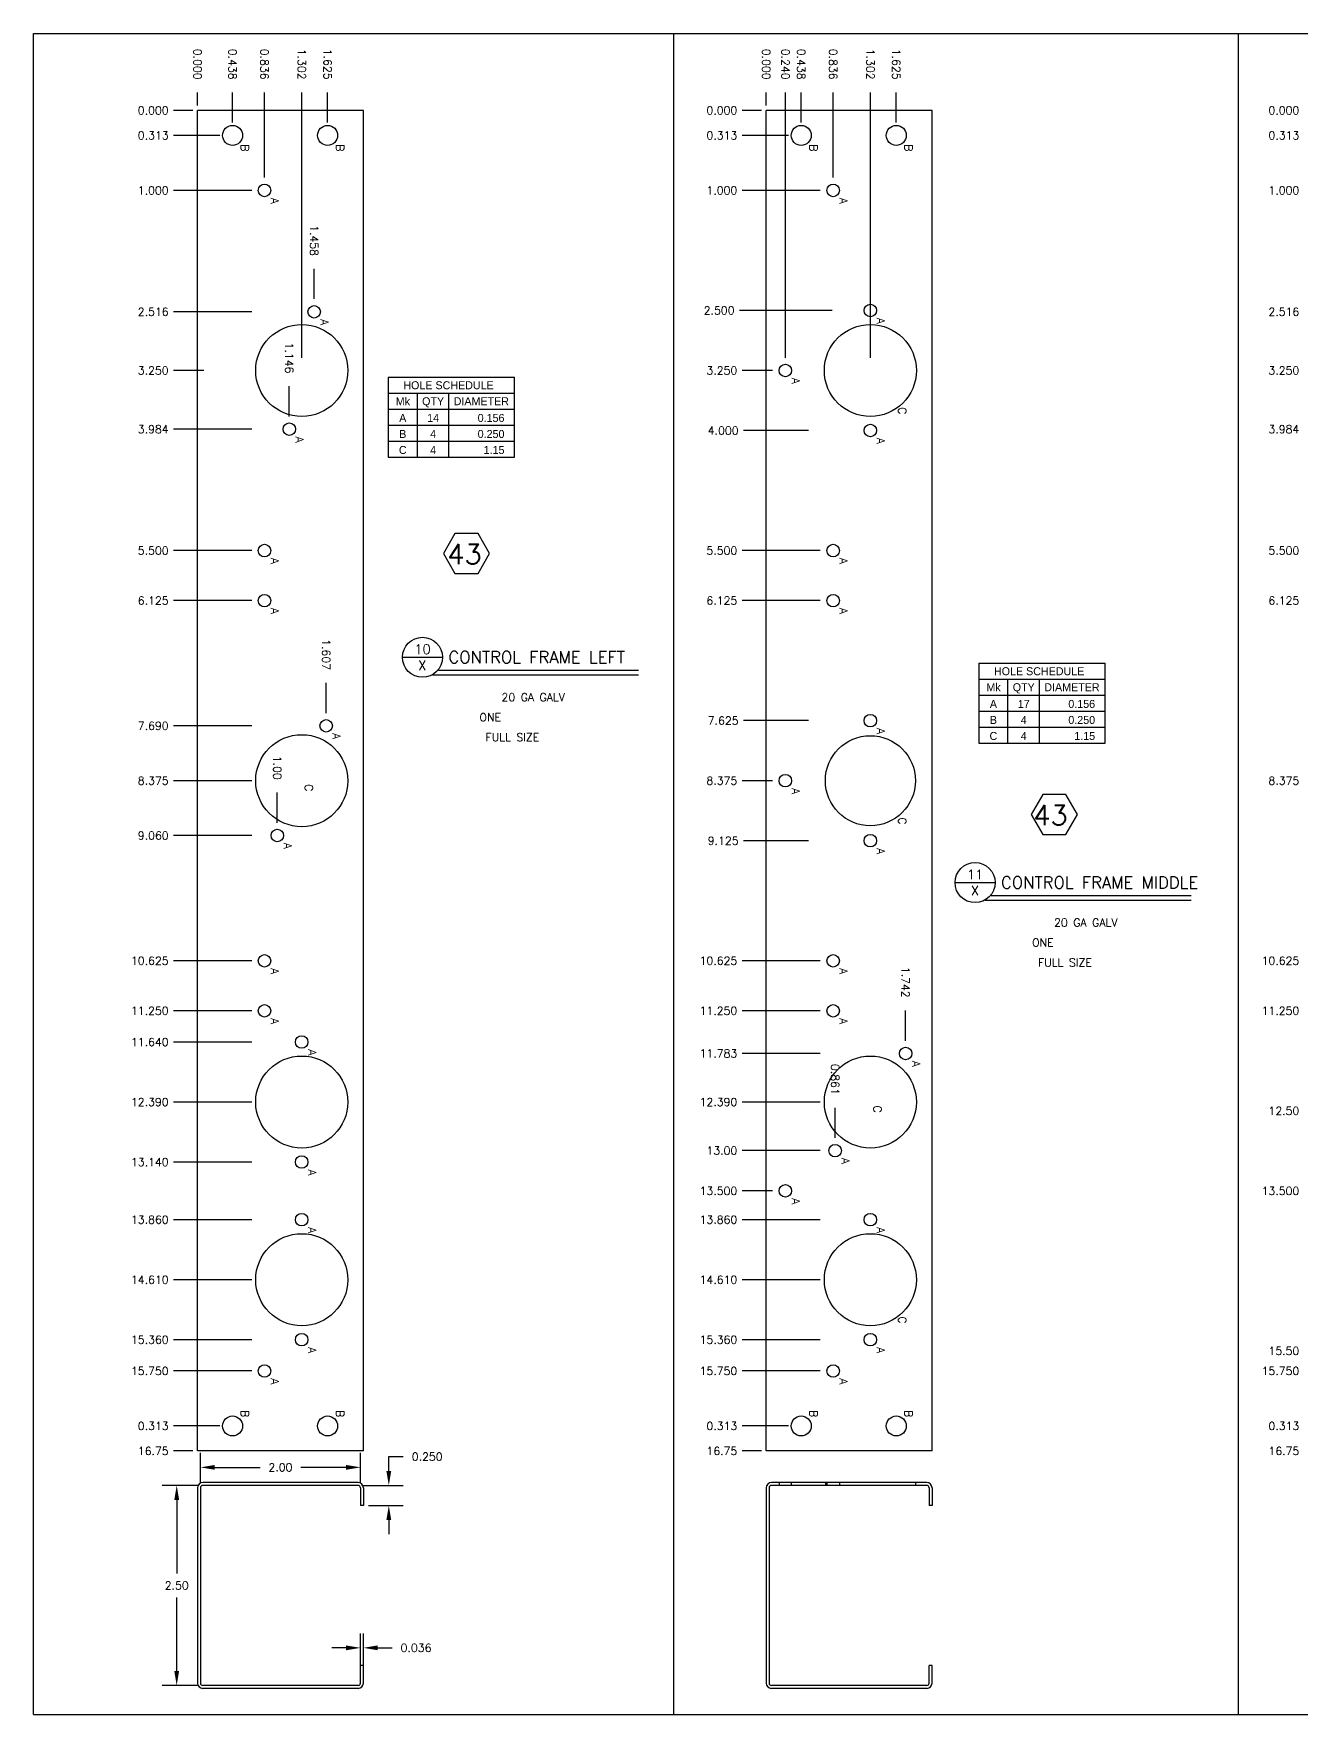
# Model space of a CAD drawing. Extents: x 0 to 33, y 0 to 21.
# Drawn here: x 0 to 15.84, y 0 to 21 of the extents above; entities that cross this region are included whole.
import ezdxf
from ezdxf.enums import TextEntityAlignment as Align

# ---------------------------------------------------------------- set-up
doc = ezdxf.new("R2010")
doc.units = 0
doc.header["$MEASUREMENT"] = 0
doc.linetypes.add('HIDDEN', pattern=[0.375, 0.25, -0.125])
doc.layers.get('0').update_dxf_attribs({"linetype": 'CONTINUOUS'})
doc.layers.get('DEFPOINTS').update_dxf_attribs({"linetype": 'CONTINUOUS'})
for name, color, linetype in [('BORDER', 5, 'CONTINUOUS'), ('DATUM', 2, 'CONTINUOUS'), ('DIM', 1, 'CONTINUOUS'), ('HIDDEN', 6, 'HIDDEN'), ('OBJECT', 3, 'CONTINUOUS')]:
    doc.layers.add(name, color=color, linetype=linetype)
doc.styles.add('FADD', font='fadd')
doc.styles.add('ROMANS', font='romans')
doc.styles.add('SIMPLEX', font='SIMPLEX')
doc.dimstyles.get("Standard").update_dxf_attribs({"dimtxt": 0.18, "dimasz": 0.18, "dimexe": 0.18, "dimexo": 0.0625, "dimgap": 0.09, "dimtad": 0, "dimtih": 1, "dimtoh": 1, "dimdec": 4, "dimzin": 0, "dimdsep": 46, "dimtxsty": 'STANDARD', "dimcen": 0.09, "dimadec": 0, "dimazin": 0, "dimtfac": 1, "dimtdec": 4, "dimtofl": 0, "dimtmove": 0, "dimatfit": 3, "dimfxl": 1, "dimtolj": 1, "dimtzin": 0, "dimarcsym": 0})

# ---------------------------------------------------------------- blocks, each defined once
blk = doc.blocks.new('P-TITLE')
at = {"layer": 'OBJECT'}
for p, q in [((-1.562, -0.638), (-1.062, -0.638)), ((-1.113, -0.8), (1.387, -0.8)), ((1.387, -0.862), (-1.188, -0.862))]:
    blk.add_line(p, q, dxfattribs=at)
blk.add_circle((-1.312, -0.638), 0.25, dxfattribs=at)
at = {"layer": 'OBJECT', "style": 'ROMANS'}
for tag, p in [('NO.', (-1.312, -0.538)), ('PAGE', (-1.312, -0.738))]:
    blk.add_attdef(tag, text='', height=0.12, dxfattribs=at).set_placement(p, align=Align.MIDDLE)
for tag, p, height in [('DESCRIPTION', (-0.988, -0.712), 0.15), ('MATERIAL', (-0.325, -1.188), 0.1), ('#_REQUIRED', (-0.6, -1.438), 0.1), ('SCALE', (-0.525, -1.688), 0.1)]:
    blk.add_attdef(tag, p, '', height=height, dxfattribs=at)
at = {"layer": 'OBJECT', "style": 'ROMANS', "flags": 2}
for tag, p in [('MATERIAL:', (-1.163, -1.188)), ('REQD:', (-1.163, -1.438)), ('SCALE:', (-1.163, -1.688))]:
    blk.add_attdef(tag, p, '', height=0.1, dxfattribs=at)
blk = doc.blocks.new('HOLES')
at = {"layer": 'DATUM'}
for p, q in [((0, 0), (0, -2)), ((3.638889, -2), (3.638889, 0)), ((7.583333, -2), (7.583333, 0)), ((15.777778, -2), (15.777778, 0)), ((0, -2), (15.777778, -2))]:
    blk.add_line(p, q, dxfattribs=at)
at = {"layer": 'DATUM', "style": 'FADD'}
for tag, p in [('MK', (1.819444, -1.586582)), ('QTY', (5.611111, -1.586582))]:
    blk.add_attdef(tag, text='', height=1, dxfattribs=at).set_placement(p, align=Align.CENTER)
blk.add_attdef('SIZE', text='', height=1, dxfattribs=at).set_placement((14.525794, -1.586582), align=Align.RIGHT)
blk = doc.blocks.new('HOLEHDR')
at = {"layer": 'DATUM'}
for p, q in [((0, 0), (0, -4)), ((0, 0), (15.778173, 0)), ((15.778173, -4), (15.778173, 0)), ((0, -2), (15.778173, -2)), ((3.638889, -4), (3.638889, -2)), ((7.583333, -4), (7.583333, -2)), ((0, -4), (15.778173, -4))]:
    blk.add_line(p, q, dxfattribs=at)
at = {"layer": 'DATUM', "style": 'FADD'}
for s, p in [('HOLE SCHEDULE', (1.888889, -1.5)), ('Mk', (0.944445, -3.5)), ('QTY', (4.236111, -3.5)), ('DIAMETER', (8.180556, -3.5))]:
    blk.add_text(s, height=1, dxfattribs=at).set_placement(p)
blk = doc.blocks.new('*D7')
at = {"linetype": 'ByBlock'}
for p, q in [((76.916, 7.717), (76.916, 8.09)), ((78.916, 7.717), (78.916, 8.09)), ((77.096, 7.91), (77.664, 7.91)), ((78.736, 7.91), (78.169, 7.91))]:
    blk.add_line(p, q, dxfattribs=at)
for points in [[(77.096, 7.94), (77.096, 7.88), (76.916, 7.91)], [(78.736, 7.94), (78.736, 7.88), (78.916, 7.91)]]:
    blk.add_solid(points, dxfattribs=at)
at = {"layer": 'DEFPOINTS', "color": 0, "linetype": 'ByBlock'}
for p in [(76.916, 7.91), (76.916, 7.654), (78.916, 7.654)]:
    blk.add_point(p, dxfattribs=at)
at = {"linetype": 'ByBlock', "style": 'SIMPLEX'}
blk.add_text('2.00', height=0.1, dxfattribs=at).set_placement((77.916, 7.91), align=Align.MIDDLE_CENTER)
blk = doc.blocks.new('*D8')
at = {"linetype": 'ByBlock'}
for p, q in [((79.27, 7.864), (79.27, 8.044)), ((79.27, 8.044), (79.45, 8.044)), ((78.949, 7.684), (79.45, 7.684)), ((79.015, 7.434), (79.45, 7.434)), ((79.27, 7.254), (79.27, 7.074))]:
    blk.add_line(p, q, dxfattribs=at)
for points in [[(79.24, 7.864), (79.3, 7.864), (79.27, 7.684)], [(79.24, 7.254), (79.3, 7.254), (79.27, 7.434)]]:
    blk.add_solid(points, dxfattribs=at)
at = {"layer": 'DEFPOINTS', "color": 0, "linetype": 'ByBlock'}
for p in [(78.886, 7.684), (79.27, 7.684), (78.952, 7.434)]:
    blk.add_point(p, dxfattribs=at)
at = {"linetype": 'ByBlock', "style": 'SIMPLEX'}
blk.add_text('0.250', height=0.1, dxfattribs=at).set_placement((79.75, 8.044), align=Align.MIDDLE_CENTER)
blk = doc.blocks.new('*D9')
at = {"linetype": 'ByBlock'}
for p, q in [((76.883, 7.684), (76.44, 7.684)), ((76.62, 7.504), (76.62, 6.584)), ((76.62, 5.364), (76.62, 6.284)), ((76.883, 5.184), (76.44, 5.184))]:
    blk.add_line(p, q, dxfattribs=at)
for points in [[(76.59, 7.504), (76.65, 7.504), (76.62, 7.684)], [(76.59, 5.364), (76.65, 5.364), (76.62, 5.184)]]:
    blk.add_solid(points, dxfattribs=at)
at = {"layer": 'DEFPOINTS', "color": 0, "linetype": 'ByBlock'}
for p in [(76.946, 7.684), (76.62, 5.184), (76.946, 5.184)]:
    blk.add_point(p, dxfattribs=at)
at = {"linetype": 'ByBlock', "style": 'SIMPLEX'}
blk.add_text('2.50', height=0.1, dxfattribs=at).set_placement((76.62, 6.434), align=Align.MIDDLE_CENTER)
blk = doc.blocks.new('*D13')
at = {"linetype": 'ByBlock'}
for p, q in [((86.67, 5.404), (86.67, 5.835)), ((86.706, 5.404), (86.706, 5.835)), ((86.49, 5.655), (86.31, 5.655)), ((86.886, 5.655), (87.066, 5.655))]:
    blk.add_line(p, q, dxfattribs=at)
for points in [[(86.49, 5.685), (86.49, 5.625), (86.67, 5.655)], [(86.886, 5.685), (86.886, 5.625), (86.706, 5.655)]]:
    blk.add_solid(points, dxfattribs=at)
at = {"layer": 'DEFPOINTS', "color": 0, "linetype": 'ByBlock'}
for p in [(86.706, 5.655), (86.67, 5.341), (86.706, 5.341)]:
    blk.add_point(p, dxfattribs=at)
at = {"linetype": 'ByBlock', "style": 'SIMPLEX'}
blk.add_text('0.036', height=0.1, dxfattribs=at).set_placement((87.364, 5.655), align=Align.MIDDLE_CENTER)

msp = doc.modelspace()

# ---------------------------------------------------------------- linework, layer by layer
at = {"layer": 'BORDER'}
for p, q in [((0, 21), (33, 21)), ((0, 0), (0, 21)), ((8.00106, 0), (8.00106, 21)), ((15.05597, 0), (15.05597, 21)), ((0, 0), (33, 0))]:
    msp.add_line(p, q, dxfattribs=at)
at = {"layer": 'DEFPOINTS', "color": 0, "linetype": 'ByBlock'}
for p in [(3.01502, 0.36092), (3.01502, 0.32492)]:
    msp.add_point(p, dxfattribs=at)
at = {"layer": 'DIM'}
for p, q in [((2.0484, 20.10085), (2.0484, 20.26462)), ((2.4859, 19.88835), (2.4859, 20.26462)), ((2.8844, 19.20085), (2.8844, 20.26462)), ((3.35003, 16.95085), (3.35003, 20.26462)), ((3.6734, 19.88835), (3.6734, 20.26462)), ((9.15313, 20.10085), (9.15313, 20.26462)), ((9.39288, 16.95085), (9.39288, 20.26462)), ((9.59063, 19.88835), (9.59063, 20.26462)), ((9.98913, 19.20085), (9.98913, 20.26462)), ((10.45475, 16.95085), (10.45475, 20.26462)), ((10.77813, 19.88835), (10.77813, 20.26462)), ((1.98841, 20.04085), (1.74744, 20.04085)), ((9.09313, 20.04085), (8.85217, 20.04085)), ((2.32591, 19.72835), (1.74744, 19.72835)), ((9.43063, 19.72835), (8.85217, 19.72835)), ((2.72441, 19.04085), (1.74744, 19.04085)), ((9.82913, 19.04085), (8.85217, 19.04085)), ((3.50596, 17.68446), (3.50596, 18.06073)), ((2.72441, 17.52446), (1.74744, 17.52446)), ((9.97825, 17.54085), (8.81769, 17.54085)), ((2.12816, 16.79085), (1.74744, 16.79085)), ((3.1941, 16.21724), (3.1941, 16.59351)), ((9.23288, 16.79085), (8.85217, 16.79085)), ((2.72441, 16.05724), (1.74744, 16.05724)), ((9.68001, 16.04085), (8.86829, 16.04085)), ((2.72441, 14.54085), (1.74744, 14.54085)), ((9.82913, 14.54085), (8.85217, 14.54085)), ((2.72441, 13.91585), (1.74744, 13.91585)), ((9.82913, 13.91585), (8.85217, 13.91585)), ((3.65508, 12.51101), (3.65508, 12.88728)), ((9.68001, 12.41585), (8.86829, 12.41585)), ((2.72441, 12.35101), (1.74744, 12.35101)), ((2.72441, 11.66585), (1.74744, 11.66585)), ((9.23288, 11.66585), (8.85217, 11.66585)), ((3.04498, 11.14069), (3.04498, 11.51696)), ((2.72441, 10.98069), (1.74744, 10.98069)), ((9.68001, 10.91585), (8.86829, 10.91585)), ((2.72441, 9.41585), (1.74744, 9.41585)), ((9.82913, 9.41585), (8.85217, 9.41585)), ((2.72441, 8.79085), (1.74744, 8.79085)), ((9.82913, 8.79085), (8.85217, 8.79085)), ((10.89559, 8.41761), (10.89559, 8.79389)), ((2.72441, 8.40085), (1.74744, 8.40085)), ((9.82913, 8.25761), (8.85217, 8.25761)), ((2.72441, 7.65085), (1.74744, 7.65085)), ((9.82913, 7.65085), (8.85217, 7.65085)), ((10.01392, 7.20409), (10.01392, 7.58036)), ((9.82913, 7.04409), (8.85217, 7.04409)), ((2.72441, 6.90085), (1.74744, 6.90085)), ((9.23288, 6.54085), (8.85217, 6.54085)), ((2.72441, 6.18085), (1.74744, 6.18085)), ((9.82913, 6.18085), (8.85217, 6.18085)), ((2.72441, 5.43085), (1.74744, 5.43085)), ((9.82913, 5.43085), (8.85217, 5.43085)), ((2.72441, 4.68085), (1.74744, 4.68085)), ((9.82913, 4.68085), (8.85217, 4.68085)), ((2.72441, 4.29085), (1.74744, 4.29085)), ((9.82913, 4.29085), (8.85217, 4.29085)), ((2.32591, 3.60335), (1.74744, 3.60335)), ((9.43063, 3.60335), (8.85217, 3.60335)), ((1.98841, 3.29085), (1.74744, 3.29085)), ((9.09313, 3.29085), (8.85217, 3.29085))]:
    msp.add_line(p, q, dxfattribs=at)
at = {"layer": 'HIDDEN'}
for p, q in [((9.31475, 2.89692), (9.31475, 2.86092)), ((9.471, 2.86092), (9.471, 2.89692)), ((9.89225, 2.89692), (9.89225, 2.86092)), ((9.911, 2.89692), (9.911, 2.86092)), ((10.06725, 2.89692), (10.06725, 2.86092)), ((11.01725, 2.89692), (11.01725, 2.86092))]:
    msp.add_line(p, q, dxfattribs=at)
at = {"layer": 'OBJECT'}
for p, q in [((2.0484, 3.29085), (2.0484, 20.04085)), ((4.1204, 20.04085), (2.0484, 20.04085)), ((4.1204, 3.29085), (4.1204, 20.04085)), ((9.15313, 3.29085), (9.15313, 20.04085)), ((11.22513, 20.04085), (9.15313, 20.04085)), ((11.22513, 3.29085), (11.22513, 20.04085)), ((4.1204, 3.29085), (2.0484, 3.29085)), ((11.22513, 3.29085), (9.15313, 3.29085)), ((2.0484, 2.83092), (2.0484, 0.39092)), ((2.0844, 2.83092), (2.0844, 0.39092)), ((4.0544, 2.89692), (2.1144, 2.89692)), ((4.0544, 2.86092), (2.1144, 2.86092)), ((4.0844, 2.83092), (4.0844, 2.61092)), ((4.1204, 2.83092), (4.1204, 2.61092)), ((9.15313, 2.83092), (9.15313, 0.39092)), ((9.18913, 2.83092), (9.18913, 0.39092)), ((11.15913, 2.89692), (9.21913, 2.89692)), ((11.15913, 2.86092), (9.21913, 2.86092)), ((11.18913, 2.83092), (11.18913, 2.61092)), ((11.22513, 2.83092), (11.22513, 2.61092)), ((4.1204, 2.61092), (4.0844, 2.61092)), ((11.22513, 2.61092), (11.18913, 2.61092)), ((4.0844, 0.39092), (4.0844, 0.61092)), ((4.1204, 0.61092), (4.0844, 0.61092)), ((4.1204, 0.39092), (4.1204, 0.61092)), ((11.18913, 0.39092), (11.18913, 0.61092)), ((11.22513, 0.61092), (11.18913, 0.61092)), ((11.22513, 0.39092), (11.22513, 0.61092)), ((4.0544, 0.36092), (2.1144, 0.36092)), ((4.0544, 0.32492), (2.1144, 0.32492)), ((11.15913, 0.36092), (9.21913, 0.36092)), ((11.15913, 0.32492), (9.21913, 0.32492))]:
    msp.add_line(p, q, dxfattribs=at)
for points in [[(5.26426, 14.75589), (5.11992, 14.50589), (5.26426, 14.25589), (5.55293, 14.25589), (5.69727, 14.50589), (5.55293, 14.75589)], [(12.60869, 11.49414), (12.46435, 11.24414), (12.60869, 10.99414), (12.89736, 10.99414), (13.0417, 11.24414), (12.89736, 11.49414)]]:
    msp.add_lwpolyline(points, close=True, dxfattribs=at)
for centre, radius in [((2.4859, 19.72835), 0.125), ((3.6734, 19.72835), 0.125), ((9.59063, 19.72835), 0.125), ((10.77813, 19.72835), 0.125), ((2.8844, 19.04085), 0.07812), ((9.98913, 19.04085), 0.07812), ((3.50596, 17.52446), 0.07812), ((10.45475, 17.54085), 0.07812), ((3.35003, 16.79085), 0.575), ((10.45475, 16.79085), 0.575), ((9.39288, 16.79085), 0.07812), ((3.1941, 16.05724), 0.07812), ((10.45475, 16.04085), 0.07812), ((2.8844, 14.54085), 0.07812), ((9.98913, 14.54085), 0.07812), ((2.8844, 13.91585), 0.07812), ((9.98913, 13.91585), 0.07812), ((3.65508, 12.35101), 0.07812), ((10.45475, 12.41585), 0.07812), ((3.35003, 11.66585), 0.575), ((10.45475, 11.66585), 0.5625), ((9.39288, 11.66585), 0.07812), ((3.04498, 10.98069), 0.07812), ((10.45475, 10.91585), 0.07812), ((2.8844, 9.41585), 0.07812), ((9.98913, 9.41585), 0.07812), ((2.8844, 8.79085), 0.07812), ((9.98913, 8.79085), 0.07812), ((3.35003, 8.40085), 0.07812), ((3.35003, 7.65085), 0.575), ((10.45475, 7.65085), 0.575), ((10.89559, 8.25761), 0.07812), ((3.35003, 6.90085), 0.07812), ((10.01392, 7.04409), 0.07812), ((9.39288, 6.54085), 0.07812), ((3.35003, 6.18085), 0.07812), ((10.45475, 6.18085), 0.07812), ((3.35003, 5.43085), 0.575), ((10.45475, 5.43085), 0.575), ((3.35003, 4.68085), 0.07812), ((10.45475, 4.68085), 0.07812), ((2.8844, 4.29085), 0.07812), ((9.98913, 4.29085), 0.07812), ((9.98913, 4.29085), 0.07812), ((2.4859, 3.60335), 0.125), ((3.6734, 3.60335), 0.125), ((9.59063, 3.60335), 0.125), ((10.77813, 3.60335), 0.125)]:
    msp.add_circle(centre, radius, dxfattribs=at)
for centre, radius, start, end in [((2.1144, 2.83092), 0.066, 90, 180), ((2.1144, 2.83092), 0.03, 90, 180), ((4.0544, 2.83092), 0.066, 0, 90), ((4.0544, 2.83092), 0.03, 0, 90), ((9.21913, 2.83092), 0.066, 90, 180), ((9.21913, 2.83092), 0.03, 90, 180), ((11.15913, 2.83092), 0.066, 0, 90), ((11.15913, 2.83092), 0.03, 0, 90), ((2.1144, 0.39092), 0.066, 180, 270), ((2.1144, 0.39092), 0.03, 180, 270), ((4.0544, 0.39092), 0.03, 270, 0), ((4.0544, 0.39092), 0.066, 270, 0), ((9.21913, 0.39092), 0.066, 180, 270), ((9.21913, 0.39092), 0.03, 180, 270), ((11.15913, 0.39092), 0.03, 270, 0), ((11.15913, 0.39092), 0.066, 270, 0)]:
    msp.add_arc(centre, radius, start, end, dxfattribs=at)

# ---------------------------------------------------------------- block references
at = {"layer": 'DIM', "xscale": 0.1, "yscale": 0.1, "zscale": 0.1}
for p in [(4.4304, 16.70651), (11.80999, 13.13329)]:
    msp.add_blockref('HOLEHDR', p, dxfattribs=at)
for p, values in [((4.4304, 16.30651), {'MK': 'A', 'QTY': '14', 'SIZE': '0.156'}), ((4.4304, 16.10651), {'MK': 'B', 'QTY': '4', 'SIZE': '0.250'}), ((4.43039, 15.90651), {'MK': 'C', 'QTY': '4', 'SIZE': '1.15'}), ((11.80999, 12.73329), {'MK': 'A', 'QTY': '17', 'SIZE': '0.156'}), ((11.80999, 12.53329), {'MK': 'B', 'QTY': '4', 'SIZE': '0.250'}), ((11.80999, 12.33329), {'MK': 'C', 'QTY': '4', 'SIZE': '1.15'})]:
    msp.add_blockref('HOLES', p, dxfattribs=at).add_auto_attribs(values)
at = {"layer": 'HIDDEN'}
ref = msp.add_blockref('P-TITLE', (6.17059, 13.84585), dxfattribs=at)
ref.add_attrib('SCALE', 'FULL SIZE', (5.64559, 12.15835), dxfattribs={"layer": 'OBJECT', "height": 0.1, "style": 'ROMANS'})
ref.add_attrib('#_REQUIRED', 'ONE', (5.57059, 12.40787), dxfattribs={"layer": 'OBJECT', "height": 0.1, "style": 'ROMANS'})
ref.add_attrib('MATERIAL', '20 GA GALV', (5.84559, 12.65835), dxfattribs={"layer": 'OBJECT', "height": 0.1, "style": 'ROMANS'})
ref.add_attrib('NO.', '10', dxfattribs={"layer": 'OBJECT', "height": 0.12, "style": 'ROMANS'}).set_placement((4.85809, 13.30835), align=Align.MIDDLE)
ref.add_attrib('DESCRIPTION', 'CONTROL FRAME LEFT', (5.18309, 13.13335), dxfattribs={"layer": 'OBJECT', "height": 0.15, "style": 'ROMANS'})
ref.add_attrib('PAGE', 'X', dxfattribs={"layer": 'OBJECT', "height": 0.12, "style": 'ROMANS'}).set_placement((4.85809, 13.10835), align=Align.MIDDLE)
ref = msp.add_blockref('P-TITLE', (13.07494, 11.03097), dxfattribs=at)
ref.add_attrib('SCALE', 'FULL SIZE', (12.54994, 9.34347), dxfattribs={"layer": 'OBJECT', "height": 0.1, "style": 'ROMANS'})
ref.add_attrib('#_REQUIRED', 'ONE', (12.47494, 9.59299), dxfattribs={"layer": 'OBJECT', "height": 0.1, "style": 'ROMANS'})
ref.add_attrib('MATERIAL', '20 GA GALV', (12.74994, 9.84347), dxfattribs={"layer": 'OBJECT', "height": 0.1, "style": 'ROMANS'})
ref.add_attrib('NO.', '11', dxfattribs={"layer": 'OBJECT', "height": 0.12, "style": 'ROMANS'}).set_placement((11.76244, 10.49347), align=Align.MIDDLE)
ref.add_attrib('DESCRIPTION', 'CONTROL FRAME MIDDLE', (12.08744, 10.31847), dxfattribs={"layer": 'OBJECT', "height": 0.15, "style": 'ROMANS'})
ref.add_attrib('PAGE', 'X', dxfattribs={"layer": 'OBJECT', "height": 0.12, "style": 'ROMANS'}).set_placement((11.76244, 10.29347), align=Align.MIDDLE)

# ---------------------------------------------------------------- texts
at = {"layer": 'DIM', "style": 'SIMPLEX'}
for s, p in [('0.000', (1.99841, 20.42542)), ('0.438', (2.43591, 20.42542)), ('0.836', (2.83441, 20.42542)), ('0.000', (9.10313, 20.42542)), ('0.240', (9.34288, 20.42542)), ('0.438', (9.54063, 20.42542)), ('0.836', (9.93913, 20.42542)), ('1.302', (3.30003, 20.42542)), ('1.625', (3.6234, 20.42542)), ('1.302', (10.40475, 20.42542)), ('1.625', (10.72813, 20.42542)), ('1.458', (3.45596, 18.22153)), ('1.146', (3.14409, 16.75431)), ('1.607', (3.60508, 13.04808)), ('1.00', (2.99498, 11.67776)), ('1.742', (10.84559, 8.95468)), ('0.861', (9.96391, 7.74115))]:
    msp.add_text(s, height=0.1, rotation=270, dxfattribs=at).set_placement(p, align=Align.RIGHT)
for s, p in [('0.000', (1.68744, 19.99085)), ('0.000', (8.79217, 19.99085)), ('0.000', (15.81412, 19.99085)), ('0.313', (1.68744, 19.67835)), ('0.313', (8.79217, 19.67835)), ('0.313', (15.81412, 19.67835)), ('1.000', (1.68744, 18.99085)), ('1.000', (8.79217, 18.99085)), ('1.000', (15.81412, 18.99085)), ('2.516', (1.68744, 17.47446)), ('2.500', (8.75769, 17.49085)), ('2.516', (15.81412, 17.47446)), ('3.250', (1.68744, 16.74085)), ('3.250', (8.79217, 16.74085)), ('3.250', (15.81412, 16.74085)), ('3.984', (1.68744, 16.00724)), ('4.000', (8.80829, 15.99085)), ('3.984', (15.81412, 16.00724)), ('5.500', (1.68744, 14.49085)), ('5.500', (8.79217, 14.49085)), ('5.500', (15.81412, 14.49085)), ('6.125', (1.68744, 13.86585)), ('6.125', (8.79217, 13.86585)), ('6.125', (15.81412, 13.86585)), ('7.690', (1.68744, 12.30101)), ('7.625', (8.80829, 12.36585)), ('8.375', (1.68744, 11.61585)), ('8.375', (8.79217, 11.61585)), ('8.375', (15.81412, 11.61585)), ('9.060', (1.68744, 10.93069)), ('9.125', (8.80829, 10.86585)), ('10.625', (1.68744, 9.36585)), ('10.625', (8.79217, 9.36585)), ('10.625', (15.81412, 9.36585)), ('11.250', (1.68744, 8.74085)), ('11.250', (8.79217, 8.74085)), ('11.250', (15.81412, 8.74085)), ('11.640', (1.68744, 8.35085)), ('11.783', (8.79217, 8.20761)), ('12.390', (1.68744, 7.60085)), ('12.390', (8.79217, 7.60085)), ('12.50', (15.81412, 7.49085)), ('13.140', (1.68744, 6.85085)), ('13.00', (8.79217, 6.99409)), ('13.500', (8.79217, 6.49085)), ('13.500', (15.81412, 6.49085)), ('13.860', (1.68744, 6.13085)), ('13.860', (8.79217, 6.13085)), ('14.610', (1.68744, 5.38085)), ('14.610', (8.79217, 5.38085)), ('15.360', (1.68744, 4.63085)), ('15.360', (8.79217, 4.63085)), ('15.50', (15.81412, 4.49085)), ('15.750', (1.68744, 4.24085)), ('15.750', (8.79217, 4.24085)), ('15.750', (15.81412, 4.24085)), ('0.313', (1.68744, 3.55335)), ('0.313', (8.79217, 3.55335)), ('0.313', (15.81412, 3.55335)), ('16.75', (1.68744, 3.24085)), ('16.75', (8.79217, 3.24085)), ('16.75', (15.81412, 3.24085))]:
    msp.add_text(s, height=0.1, dxfattribs=at).set_placement(p, align=Align.RIGHT)
for s, p in [('B', (2.64058, 19.57367)), ('B', (3.82808, 19.57367)), ('B', (9.74531, 19.57367)), ('B', (10.93281, 19.57367)), ('A', (3.01422, 18.91103)), ('A', (10.11895, 18.91103)), ('A', (10.58457, 17.41103)), ('A', (3.63578, 17.39464)), ('A', (9.5227, 16.66103)), ('C', (10.85381, 16.28713)), ('A', (3.32392, 15.92742)), ('A', (10.58457, 15.91103)), ('A', (3.01422, 14.41103)), ('A', (10.11895, 14.41103)), ('A', (3.01422, 13.78603)), ('A', (10.11895, 13.78603)), ('A', (3.7849, 12.22119)), ('A', (10.58457, 12.28603)), ('C', (3.43842, 11.57746)), ('A', (9.5227, 11.53603)), ('C', (10.85381, 11.16213)), ('A', (3.1748, 10.85087)), ('A', (10.58457, 10.78603)), ('A', (3.01422, 9.28603)), ('A', (10.11895, 9.28603)), ('A', (3.01422, 8.66103)), ('A', (10.11895, 8.66103)), ('A', (3.47985, 8.27103)), ('A', (11.02541, 8.12779)), ('C', (10.54314, 7.56246)), ('A', (10.14374, 6.91427)), ('A', (3.47985, 6.77103)), ('A', (9.5227, 6.41103)), ('A', (3.47985, 6.05103)), ('A', (10.58457, 6.05103)), ('C', (10.85381, 4.92713)), ('A', (3.47985, 4.55103)), ('A', (10.58457, 4.55103)), ('A', (3.01422, 4.16103)), ('A', (10.11895, 4.16103)), ('B', (2.64058, 3.75803)), ('B', (3.82808, 3.75803)), ('B', (9.74531, 3.75803)), ('B', (10.93281, 3.75803))]:
    msp.add_text(s, height=0.1, rotation=270, dxfattribs=at).set_placement(p, align=Align.MIDDLE)
at = {"layer": 'OBJECT', "style": 'SIMPLEX'}
for p in [(5.16959, 14.37209), (12.49057, 11.11034)]:
    msp.add_text('43', height=0.25, dxfattribs=at).set_placement(p)

# ---------------------------------------------------------------- dimensions: what is measured, and where the dimension line sits
at = {"layer": 'DIM'}
for base, p1, p2, angle, text, picture, middle in [((2.0844, 3.08694), (4.0844, 2.83092), (2.0844, 2.83092), 180, '2.00', '*D7', (3.0844, 3.08694)), ((1.78785, 0.36092), (2.1144, 2.86092), (2.1144, 0.36092), 270, '2.50', '*D9', (1.78785, 1.61092))]:
    dim = msp.add_linear_dim(base=base, p1=p1, p2=p2, angle=angle, text=text, dimstyle='Standard', dxfattribs=at)
    dim.commit()
    dim.dimension.update_dxf_attribs({"geometry": picture, "text_midpoint": middle, "insert": (-74.83208, -4.82353)})
dim = msp.add_linear_dim(base=(4.43793, 2.86092), p1=(4.1204, 2.61092), p2=(4.0544, 2.86092), angle=270, dimstyle='Standard', dxfattribs=at)
dim.commit()
dim.dimension.update_dxf_attribs({"geometry": '*D8', "text_midpoint": (4.91793, 3.22092), "insert": (-74.83208, -4.82353)})
dim = msp.add_linear_dim(base=(4.1204, 0.83149), p1=(4.0844, 0.51727), p2=(4.1204, 0.51727), dimstyle='Standard', dxfattribs=at)
dim.commit()
dim.dimension.update_dxf_attribs({"geometry": '*D13', "text_midpoint": (4.77802, 0.83149), "insert": (-82.58585, -4.82353)})

doc.saveas('drawing.dxf')
